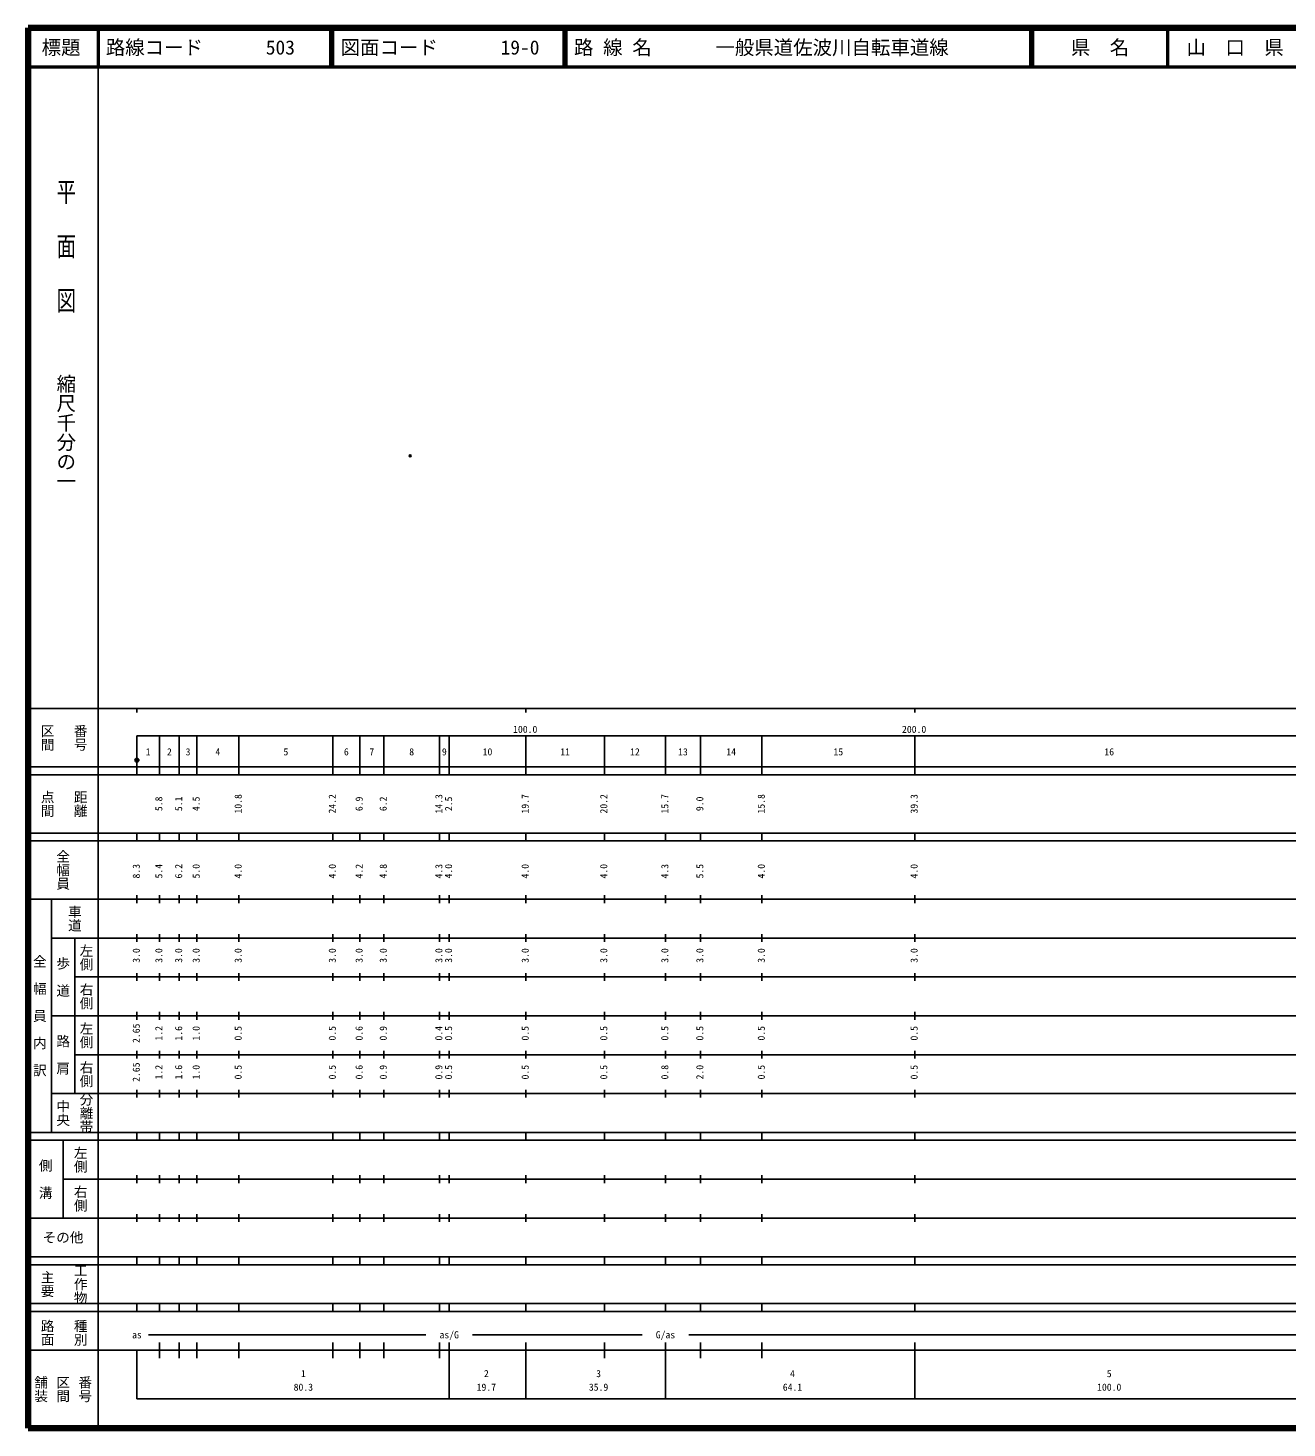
# Model space of a CAD drawing. Units: millimetres on the paper. Extents: x 40 to 680, y 20 to 380.
# Drawn here: x 40 to 363.7, y 20 to 380 of the extents above; entities that cross this region are included whole.
import ezdxf
from ezdxf.enums import TextEntityAlignment as Align

# ---------------------------------------------------------------- set-up
doc = ezdxf.new("R2010")
doc.units = ezdxf.units.MM
doc.header["$PDMODE"] = 32
doc.header["$PDSIZE"] = 0.5
doc.layers.add('M-OTRS', color=6, linetype='Continuous')
doc.layers.add('M-TTL-TXT', color=7, linetype='Continuous')
for name, color, linetype, lineweight in [('M-TTL', 2, 'Continuous', 140), ('M-TTL-BAND', 7, 'Continuous', 25), ('M-TTL-LINE', 7, 'Continuous', 50)]:
    doc.layers.add(name, color=color, linetype=linetype, lineweight=lineweight)
doc.styles.add('@ＭＳ ゴシック', font='')
doc.styles.add('ＭＳ ゴシック', font='')
doc.styles.get('@ＭＳ ゴシック').set_extended_font_data('@MS Gothic')
doc.styles.get('ＭＳ ゴシック').set_extended_font_data('MS Gothic')

msp = doc.modelspace()

# ---------------------------------------------------------------- hatches: boundary and pattern name
at = {"layer": 'M-TTL-BAND'}
msp.add_hatch(color=256, dxfattribs=at).paths.add_polyline_path([(68.495, 191.739, 1), (67.495, 191.739, 1)])

# ---------------------------------------------------------------- linework, layer by layer
at = {"layer": 'M-OTRS'}
msp.add_point((138.265, 269.965), dxfattribs=at)
at = {"layer": 'M-TTL'}
for p, q in [((40, 380), (40, 20)), ((680, 380), (40, 380)), ((40, 20), (680, 20))]:
    msp.add_line(p, q, dxfattribs=at)
at = {"layer": 'M-TTL-BAND'}
for p, q in [((58, 370), (58, 20)), ((40, 205), (579, 205)), ((68, 205), (68, 204)), ((168, 205), (168, 204)), ((268, 205), (268, 204)), ((68, 198), (579, 198)), ((68, 198), (68, 188)), ((73.8, 188), (73.8, 198)), ((78.9, 188), (78.9, 198)), ((83.4, 188), (83.4, 198)), ((94.2, 188), (94.2, 198)), ((118.4, 188), (118.4, 198)), ((125.3, 188), (125.3, 198)), ((131.5, 188), (131.5, 198)), ((145.8, 188), (145.8, 198)), ((148.3, 188), (148.3, 198)), ((168, 188), (168, 198)), ((188.2, 188), (188.2, 198)), ((203.9, 188), (203.9, 198)), ((212.9, 188), (212.9, 198)), ((228.7, 188), (228.7, 198)), ((268, 188), (268, 198)), ((40, 190), (579, 190)), ((40, 188), (579, 188)), ((40, 173), (579, 173)), ((68, 171), (68, 173)), ((73.8, 171), (73.8, 173)), ((78.9, 171), (78.9, 173)), ((83.4, 171), (83.4, 173)), ((94.2, 171), (94.2, 173)), ((118.4, 171), (118.4, 173)), ((125.3, 171), (125.3, 173)), ((131.5, 171), (131.5, 173)), ((145.8, 171), (145.8, 173)), ((148.3, 171), (148.3, 173)), ((168, 171), (168, 173)), ((188.2, 171), (188.2, 173)), ((203.9, 171), (203.9, 173)), ((212.9, 171), (212.9, 173)), ((228.7, 171), (228.7, 173)), ((268, 171), (268, 173)), ((40, 171), (579, 171)), ((40, 156), (579, 156)), ((46, 96), (46, 156)), ((68, 155), (68, 157)), ((73.8, 155), (73.8, 157)), ((78.9, 155), (78.9, 157)), ((83.4, 155), (83.4, 157)), ((94.2, 155), (94.2, 157)), ((118.4, 155), (118.4, 157)), ((125.3, 155), (125.3, 157)), ((131.5, 155), (131.5, 157)), ((145.8, 155), (145.8, 157)), ((148.3, 155), (148.3, 157)), ((168, 155), (168, 157)), ((188.2, 155), (188.2, 157)), ((203.9, 155), (203.9, 157)), ((212.9, 155), (212.9, 157)), ((228.7, 155), (228.7, 157)), ((268, 155), (268, 157)), ((46, 146), (579, 146)), ((52, 146), (52, 106)), ((68, 145), (68, 147)), ((73.8, 145), (73.8, 147)), ((78.9, 145), (78.9, 147)), ((83.4, 145), (83.4, 147)), ((94.2, 145), (94.2, 147)), ((118.4, 145), (118.4, 147)), ((125.3, 145), (125.3, 147)), ((131.5, 145), (131.5, 147)), ((145.8, 145), (145.8, 147)), ((148.3, 145), (148.3, 147)), ((168, 145), (168, 147)), ((188.2, 145), (188.2, 147)), ((203.9, 145), (203.9, 147)), ((212.9, 145), (212.9, 147)), ((228.7, 145), (228.7, 147)), ((268, 145), (268, 147)), ((68, 135), (68, 137)), ((73.8, 135), (73.8, 137)), ((78.9, 135), (78.9, 137)), ((83.4, 135), (83.4, 137)), ((94.2, 135), (94.2, 137)), ((118.4, 135), (118.4, 137)), ((125.3, 135), (125.3, 137)), ((131.5, 135), (131.5, 137)), ((145.8, 135), (145.8, 137)), ((148.3, 135), (148.3, 137)), ((168, 135), (168, 137)), ((188.2, 135), (188.2, 137)), ((203.9, 135), (203.9, 137)), ((212.9, 135), (212.9, 137)), ((228.7, 135), (228.7, 137)), ((268, 135), (268, 137)), ((52, 136), (579, 136)), ((46, 126), (579, 126)), ((68, 125), (68, 127)), ((73.8, 125), (73.8, 127)), ((78.9, 125), (78.9, 127)), ((83.4, 125), (83.4, 127)), ((94.2, 125), (94.2, 127)), ((118.4, 125), (118.4, 127)), ((125.3, 125), (125.3, 127)), ((131.5, 125), (131.5, 127)), ((145.8, 125), (145.8, 127)), ((148.3, 125), (148.3, 127)), ((168, 125), (168, 127)), ((188.2, 125), (188.2, 127)), ((203.9, 125), (203.9, 127)), ((212.9, 125), (212.9, 127)), ((228.7, 125), (228.7, 127)), ((268, 125), (268, 127)), ((52, 116), (579, 116)), ((68, 115), (68, 117)), ((73.8, 115), (73.8, 117)), ((78.9, 115), (78.9, 117)), ((83.4, 115), (83.4, 117)), ((94.2, 115), (94.2, 117)), ((118.4, 115), (118.4, 117)), ((125.3, 115), (125.3, 117)), ((131.5, 115), (131.5, 117)), ((145.8, 115), (145.8, 117)), ((148.3, 115), (148.3, 117)), ((168, 115), (168, 117)), ((188.2, 115), (188.2, 117)), ((203.9, 115), (203.9, 117)), ((212.9, 115), (212.9, 117)), ((228.7, 115), (228.7, 117)), ((268, 115), (268, 117)), ((46, 106), (579, 106)), ((68, 105), (68, 107)), ((73.8, 105), (73.8, 107)), ((78.9, 105), (78.9, 107)), ((83.4, 105), (83.4, 107)), ((94.2, 105), (94.2, 107)), ((118.4, 105), (118.4, 107)), ((125.3, 105), (125.3, 107)), ((131.5, 105), (131.5, 107)), ((145.8, 105), (145.8, 107)), ((148.3, 105), (148.3, 107)), ((168, 105), (168, 107)), ((188.2, 105), (188.2, 107)), ((203.9, 105), (203.9, 107)), ((212.9, 105), (212.9, 107)), ((228.7, 105), (228.7, 107)), ((268, 105), (268, 107)), ((40, 96), (579, 96)), ((40, 94), (579, 94)), ((49, 94), (49, 74)), ((68, 94), (68, 96)), ((73.8, 94), (73.8, 96)), ((78.9, 94), (78.9, 96)), ((83.4, 94), (83.4, 96)), ((94.2, 94), (94.2, 96)), ((118.4, 94), (118.4, 96)), ((125.3, 94), (125.3, 96)), ((131.5, 94), (131.5, 96)), ((145.8, 94), (145.8, 96)), ((148.3, 94), (148.3, 96)), ((168, 94), (168, 96)), ((188.2, 94), (188.2, 96)), ((203.9, 94), (203.9, 96)), ((212.9, 94), (212.9, 96)), ((228.7, 94), (228.7, 96)), ((268, 94), (268, 96)), ((49, 84), (579, 84)), ((68, 83), (68, 85)), ((73.8, 83), (73.8, 85)), ((78.9, 83), (78.9, 85)), ((83.4, 83), (83.4, 85)), ((94.2, 83), (94.2, 85)), ((118.4, 83), (118.4, 85)), ((125.3, 83), (125.3, 85)), ((131.5, 83), (131.5, 85)), ((145.8, 83), (145.8, 85)), ((148.3, 83), (148.3, 85)), ((168, 83), (168, 85)), ((188.2, 83), (188.2, 85)), ((203.9, 83), (203.9, 85)), ((212.9, 83), (212.9, 85)), ((228.7, 83), (228.7, 85)), ((268, 83), (268, 85)), ((40, 74), (579, 74)), ((68, 73), (68, 75)), ((73.8, 73), (73.8, 75)), ((78.9, 73), (78.9, 75)), ((83.4, 73), (83.4, 75)), ((94.2, 73), (94.2, 75)), ((118.4, 73), (118.4, 75)), ((125.3, 73), (125.3, 75)), ((131.5, 73), (131.5, 75)), ((145.8, 73), (145.8, 75)), ((148.3, 73), (148.3, 75)), ((168, 73), (168, 75)), ((188.2, 73), (188.2, 75)), ((203.9, 73), (203.9, 75)), ((212.9, 73), (212.9, 75)), ((228.7, 73), (228.7, 75)), ((268, 73), (268, 75)), ((40, 64), (579, 64)), ((40, 62), (579, 62)), ((68, 62), (68, 64)), ((73.8, 62), (73.8, 64)), ((78.9, 62), (78.9, 64)), ((83.4, 62), (83.4, 64)), ((94.2, 62), (94.2, 64)), ((118.4, 62), (118.4, 64)), ((125.3, 62), (125.3, 64)), ((131.5, 62), (131.5, 64)), ((145.8, 62), (145.8, 64)), ((148.3, 62), (148.3, 64)), ((168, 62), (168, 64)), ((188.2, 62), (188.2, 64)), ((203.9, 62), (203.9, 64)), ((212.9, 62), (212.9, 64)), ((228.7, 62), (228.7, 64)), ((268, 62), (268, 64)), ((40, 52), (579, 52)), ((68, 50), (68, 52)), ((73.8, 50), (73.8, 52)), ((78.9, 50), (78.9, 52)), ((83.4, 50), (83.4, 52)), ((94.2, 50), (94.2, 52)), ((118.4, 50), (118.4, 52)), ((125.3, 50), (125.3, 52)), ((131.5, 50), (131.5, 52)), ((145.8, 50), (145.8, 52)), ((148.3, 50), (148.3, 52)), ((168, 50), (168, 52)), ((188.2, 50), (188.2, 52)), ((203.9, 50), (203.9, 52)), ((212.9, 50), (212.9, 52)), ((228.7, 50), (228.7, 52)), ((268, 50), (268, 52)), ((40, 50), (579, 50)), ((71, 44), (142.3, 44)), ((154.3, 44), (197.9, 44)), ((209.9, 44), (499.8, 44)), ((40, 40), (579, 40)), ((68, 40), (68, 27.5)), ((73.8, 38), (73.8, 42)), ((78.9, 38), (78.9, 42)), ((83.4, 38), (83.4, 42)), ((94.2, 38), (94.2, 42)), ((118.4, 38), (118.4, 42)), ((125.3, 38), (125.3, 42)), ((131.5, 38), (131.5, 42)), ((145.8, 38), (145.8, 42)), ((148.3, 27.5), (148.3, 42)), ((168, 27.5), (168, 42)), ((188.2, 38), (188.2, 42)), ((203.9, 27.5), (203.9, 42)), ((212.9, 38), (212.9, 42)), ((228.7, 38), (228.7, 42)), ((268, 27.5), (268, 42)), ((68, 27.5), (579, 27.5))]:
    msp.add_line(p, q, dxfattribs=at)
msp.add_circle((67.995, 191.739), 0.5, dxfattribs=at)
at = {"layer": 'M-TTL-LINE'}
for p, q in [((58, 380), (58, 370)), ((117.75, 380), (117.75, 370)), ((118.25, 380), (118.25, 370)), ((177.75, 380), (177.75, 370)), ((178.25, 380), (178.25, 370)), ((297.75, 380), (297.75, 370)), ((298.25, 380), (298.25, 370)), ((333, 380), (333, 370)), ((40, 370), (680, 370))]:
    msp.add_line(p, q, dxfattribs=at)

# ---------------------------------------------------------------- texts
at = {"layer": 'M-TTL-BAND', "style": '@ＭＳ ゴシック', "width": 1.4}
msp.add_text('平  面  図', height=3.666, rotation=270, dxfattribs=at).set_placement((49.777, 306.475), align=Align.MIDDLE_RIGHT)
at = {"layer": 'M-TTL-BAND', "style": '@ＭＳ ゴシック'}
msp.add_text('縮尺千分の一', height=3.666, rotation=270, dxfattribs=at).set_placement((49.777, 261.03), align=Align.MIDDLE_RIGHT)
for s, p in [('区間', (45, 197.5)), ('番号', (53.5, 197.5)), ('点間', (45, 180.5)), ('距離', (53.5, 180.5)), ('全幅員', (49, 163.5)), ('車道', (52, 151)), ('左側', (55, 141)), ('全\u3000幅\u3000員\u3000内\u3000訳', (43, 126)), ('歩\u3000道', (49, 136)), ('右側', (55, 131)), ('左側', (55, 121)), ('路\u3000肩', (49, 116)), ('右側', (55, 111)), ('分離帯', (55, 101)), ('中央', (49, 101)), ('左側', (53.5, 89)), ('側\u3000溝', (44.5, 84)), ('右側', (53.5, 79)), ('工作物', (53.5, 57)), ('主要', (45, 57)), ('路面', (45, 44.5)), ('種別', (53.5, 44.5)), ('舗装', (43.333, 30)), ('区間', (49, 30)), ('番号', (54.667, 30))]:
    msp.add_text(s, height=2.566, rotation=270, dxfattribs=at).set_placement(p, align=Align.MIDDLE_CENTER)
at = {"layer": 'M-TTL-BAND', "style": 'ＭＳ ゴシック'}
for s, p in [('100.0', (167.844, 198.195)), ('200.0', (267.844, 198.195)), ('1', (70.9, 192.405)), ('2', (76.35, 192.405)), ('3', (81.15, 192.405)), ('4', (88.8, 192.405)), ('5', (106.3, 192.405)), ('6', (121.85, 192.405)), ('7', (128.4, 192.405)), ('8', (138.65, 192.405)), ('9', (147.05, 192.405)), ('10', (158.15, 192.405)), ('11', (178.1, 192.405)), ('12', (196.05, 192.405)), ('13', (208.4, 192.405)), ('14', (220.8, 192.405)), ('15', (248.35, 192.405)), ('16', (318, 192.405)), ('as', (68, 42.5)), ('as/G', (148.3, 42.5)), ('G/as', (203.9, 42.5)), ('1', (110.799, 32.523)), ('2', (157.854, 32.523)), ('3', (186.704, 32.523)), ('4', (236.57, 32.523)), ('5', (318, 32.523)), ('80.3', (110.799, 29.033)), ('19.7', (157.854, 29.033)), ('35.9', (186.704, 29.033)), ('64.1', (236.57, 29.033)), ('100.0', (318, 29.033))]:
    msp.add_text(s, height=1.833, dxfattribs=at).set_placement(p, align=Align.BOTTOM_CENTER)
for s, p in [('5.8', (75.09, 180.5)), ('5.1', (80.19, 180.5)), ('4.5', (84.69, 180.5)), ('10.8', (95.49, 180.5)), ('24.2', (119.69, 180.5)), ('6.9', (126.59, 180.5)), ('6.2', (132.79, 180.5)), ('14.3', (147.09, 180.5)), ('2.5', (149.59, 180.5)), ('19.7', (169.29, 180.5)), ('20.2', (189.49, 180.5)), ('15.7', (205.19, 180.5)), ('9.0', (214.19, 180.5)), ('15.8', (229.99, 180.5)), ('39.3', (269.29, 180.5)), ('8.3', (69.29, 163.174)), ('5.4', (75.09, 163.174)), ('6.2', (80.19, 163.174)), ('5.0', (84.69, 163.174)), ('4.0', (95.49, 163.174)), ('4.0', (119.69, 163.174)), ('4.2', (126.59, 163.174)), ('4.8', (132.79, 163.174)), ('4.3', (147.09, 163.174)), ('4.0', (149.59, 163.174)), ('4.0', (169.29, 163.174)), ('4.0', (189.49, 163.174)), ('4.3', (205.19, 163.174)), ('5.5', (214.19, 163.174)), ('4.0', (229.99, 163.174)), ('4.0', (269.29, 163.174)), ('3.0', (69.29, 141.5)), ('3.0', (75.09, 141.5)), ('3.0', (80.19, 141.5)), ('3.0', (84.69, 141.5)), ('3.0', (95.49, 141.5)), ('3.0', (119.69, 141.5)), ('3.0', (126.59, 141.5)), ('3.0', (132.79, 141.5)), ('3.0', (147.09, 141.5)), ('3.0', (149.59, 141.5)), ('3.0', (169.29, 141.5)), ('3.0', (189.49, 141.5)), ('3.0', (205.19, 141.5)), ('3.0', (214.19, 141.5)), ('3.0', (229.99, 141.5)), ('3.0', (269.29, 141.5)), ('2.65', (69.29, 121.5)), ('1.2', (75.09, 121.5)), ('1.6', (80.19, 121.5)), ('1.0', (84.69, 121.5)), ('0.5', (95.49, 121.5)), ('0.5', (119.69, 121.5)), ('0.6', (126.59, 121.5)), ('0.9', (132.79, 121.5)), ('0.4', (147.09, 121.5)), ('0.5', (149.59, 121.5)), ('0.5', (169.29, 121.5)), ('0.5', (189.49, 121.5)), ('0.5', (205.19, 121.5)), ('0.5', (214.19, 121.5)), ('0.5', (229.99, 121.5)), ('0.5', (269.29, 121.5)), ('2.65', (69.29, 111.5)), ('1.2', (75.09, 111.5)), ('1.6', (80.19, 111.5)), ('1.0', (84.69, 111.5)), ('0.5', (95.49, 111.5)), ('0.5', (119.69, 111.5)), ('0.6', (126.59, 111.5)), ('0.9', (132.79, 111.5)), ('0.9', (147.09, 111.5)), ('0.5', (149.59, 111.5)), ('0.5', (169.29, 111.5)), ('0.5', (189.49, 111.5)), ('0.8', (205.19, 111.5)), ('2.0', (214.19, 111.5)), ('0.5', (229.99, 111.5)), ('0.5', (269.29, 111.5))]:
    msp.add_text(s, height=1.833, rotation=90, dxfattribs=at).set_placement(p, align=Align.BOTTOM_CENTER)
msp.add_text('その他', height=2.566, dxfattribs=at).set_placement((49, 69), align=Align.MIDDLE_CENTER)
at = {"layer": 'M-TTL-TXT', "style": 'ＭＳ ゴシック'}
for s, p in [('標題', (48.5, 375)), ('県\u3000名', (315.625, 375)), ('山\u3000口\u3000県', (350.375, 375))]:
    msp.add_text(s, height=3.666, dxfattribs=at).set_placement(p, align=Align.MIDDLE_CENTER)
for s, p in [('路線コード', (60, 375)), ('503', (101.142, 375)), ('図面コード', (120.38, 375)), ('19-0', (161.521, 375)), ('路 線 名', (180.38, 375)), ('一般県道佐波川自転車道線', (216.734, 375))]:
    msp.add_text(s, height=3.666, dxfattribs=at).set_placement(p, align=Align.MIDDLE_LEFT)

doc.saveas('drawing.dxf')
